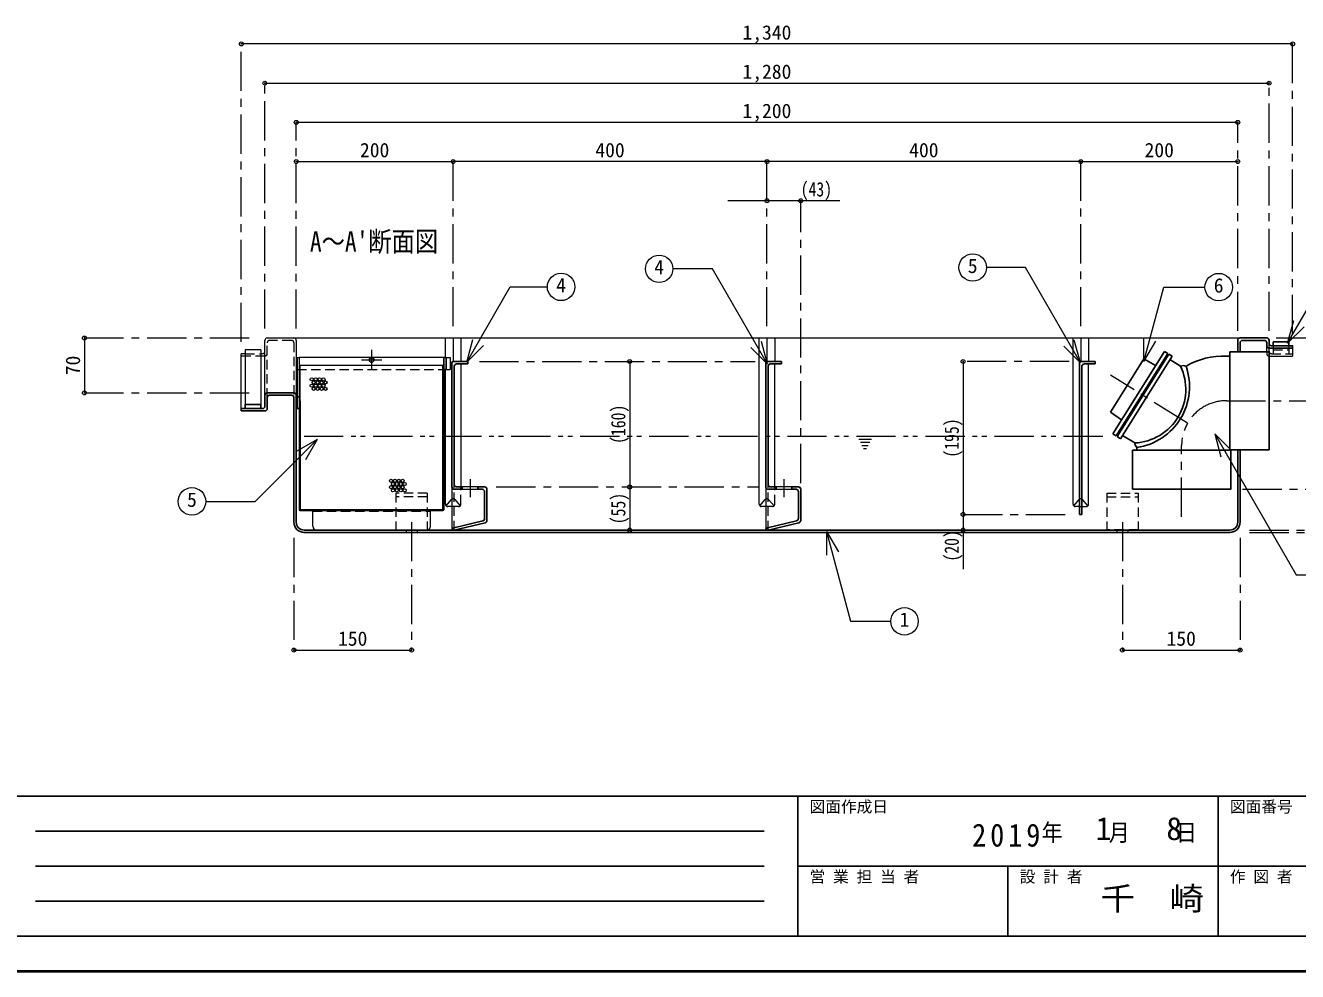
# Model space of a CAD drawing. Units: millimetres at full size, sheet at 1:10; details may follow other scales. Extents: x -2115 to 1935, y -1423 to 1387.
# Drawn here: x -1130 to 491, y -1423 to -217 of the extents above; entities that cross this region are included whole.
import ezdxf
from ezdxf.enums import TextEntityAlignment as Align

# ---------------------------------------------------------------- set-up
doc = ezdxf.new("R2010")
doc.units = ezdxf.units.MM
doc.header["$LTSCALE"] = 10
doc.header["$PDMODE"] = 32
doc.header["$PDSIZE"] = 5
for name, pattern in [('CHAIN1', [8, 5, -1, 1, -1]), ('DASHED1', [1.8, 1.2, -0.6]), ('DOUBLE_CHAIN1', [8.8, 5, -1, 0.6, -0.6, 0.6, -1])]:
    doc.linetypes.add(name, pattern=pattern)
doc.layers.add('0-0____1', color=4, linetype='Continuous', lineweight=9)
doc.styles.add('ＭＳ ゴシック', font='')
doc.styles.get('ＭＳ ゴシック').set_extended_font_data('MS Gothic')

msp = doc.modelspace()

# ---------------------------------------------------------------- linework, layer by layer
at = {"layer": '0-0____1', "linetype": 'CHAIN1'}
for p, q in [((-855.06, -620.24), (-855.06, -240.24)), ((484.94, -610.24), (484.94, -240.24)), ((-825.06, -603.24), (-825.06, -290.24)), ((454.94, -606.24), (454.94, -290.24)), ((-785.06, -603.24), (-785.06, -340.24)), ((414.94, -606.24), (414.94, -340.24)), ((-585.06, -600.24), (-585.06, -390.24)), ((-185.06, -600.24), (-185.06, -390.24)), ((214.94, -600.24), (214.94, -390.24)), ((-142.06, -800.24), (-142.06, -440.24)), ((-1055.06, -615.24), (-837.06, -615.24)), ((463.94, -615.24), (834.94, -615.24)), ((-689.06, -630.24), (-689.06, -656.24)), ((-702.06, -643.24), (-676.06, -643.24)), ((-551.56, -645.24), (-200.06, -645.24)), ((199.94, -645.24), (64.94, -645.24)), ((350.96, -723.95), (252.95, -662.71)), ((-1055.06, -685.24), (-837.06, -685.24)), ((400.44, -695.24), (734.94, -695.24)), ((343.44, -843.24), (343.44, -752.24)), ((-563.56, -795.24), (-563.56, -818.24)), ((-530.06, -805.24), (-195.56, -805.24)), ((-163.56, -795.24), (-163.56, -818.24)), ((420.94, -808.24), (684.94, -808.24)), ((64.94, -840.24), (198.44, -840.24)), ((-638.06, -850.04), (-638.06, -1013.24)), ((267.94, -850.04), (267.94, -1013.24)), ((-788.06, -870.24), (-788.06, -1013.24)), ((417.94, -870.24), (417.94, -1013.24)), ((429.94, -860.24), (784.94, -860.24)), ((429.94, -863.24), (834.94, -863.24))]:
    msp.add_line(p, q, dxfattribs=at)
at = {"layer": '0-0____1'}
for p, q in [((484.94, -240.24), (-855.06, -240.24)), ((-825.06, -290.24), (454.94, -290.24)), ((414.94, -340.24), (-785.06, -340.24)), ((-785.06, -390.24), (-585.06, -390.24)), ((-185.06, -390.24), (-585.06, -390.24)), ((214.94, -390.24), (-185.06, -390.24)), ((214.94, -390.24), (414.94, -390.24)), ((-92.06, -440.24), (-235.06, -440.24)), ((-1055.06, -615.24), (-1055.06, -685.24)), ((-788.06, -615.24), (417.94, -615.24)), ((-594.96, -640.24), (-594.96, -615.24)), ((-585.06, -615.24), (-585.06, -645.24)), ((-575.16, -615.24), (-575.16, -645.24)), ((-194.96, -827.24), (-194.96, -615.24)), ((-185.06, -615.24), (-185.06, -645.24)), ((-175.16, -615.24), (-175.16, -645.24)), ((205.04, -827.24), (205.04, -615.24)), ((214.94, -615.24), (214.94, -645.24)), ((224.84, -615.24), (224.84, -645.24)), ((-830.06, -630.24), (-850.06, -630.24)), ((-850.06, -630.24), (-850.06, -700.24)), ((-830.06, -630.24), (-830.06, -700.24)), ((-855.06, -705.24), (-855.06, -635.24)), ((-850.06, -635.24), (-855.06, -635.24)), ((-828.06, -635.24), (-830.06, -635.24)), ((-597.06, -640.24), (-781.06, -640.24)), ((-575.16, -648.24), (-575.16, -805.24)), ((-360.06, -645.24), (-360.06, -805.24)), ((-175.16, -805.24), (-175.16, -648.24)), ((64.94, -645.24), (64.94, -840.24)), ((224.84, -827.24), (224.84, -648.24)), ((-598.06, -650.24), (-780.06, -650.24)), ((-594.96, -827.24), (-594.96, -655.24)), ((-360.06, -805.24), (-360.06, -860.24)), ((-594.09, -829.36), (-587.19, -821.13)), ((-194.09, -829.36), (-187.19, -821.13)), ((205.91, -829.36), (212.81, -821.13)), ((223.97, -829.36), (217.07, -821.13)), ((-586.56, -830.24), (-591.96, -830.24)), ((-186.56, -830.24), (-191.96, -830.24)), ((64.94, -840.24), (64.94, -910.24)), ((213.44, -830.24), (208.04, -830.24)), ((216.44, -830.24), (221.84, -830.24)), ((-788.06, -1013.24), (-638.06, -1013.24)), ((267.94, -1013.24), (417.94, -1013.24))]:
    msp.add_line(p, q, dxfattribs=at)
at = {"layer": '0-0____1', "color": 7, "lineweight": 18}
for p, q in [((478.58, -622.02), (551.09, -496.44)), ((-254.56, -527.04), (-304.97, -527.04)), ((-184.39, -648.58), (-254.56, -527.04)), ((144.3, -525.4), (94.64, -525.4)), ((214.42, -646.85), (144.3, -525.4)), ((295.46, -645.14), (320.86, -550.35)), ((320.86, -550.35), (373.16, -550.35)), ((478.58, -622.02), (486.35, -593.04)), ((-822.06, -615.24), (-788.06, -615.24)), ((295.46, -645.14), (295.46, -615.14)), ((478.58, -622.02), (499.8, -600.81)), ((-825.06, -688.24), (-825.06, -618.24)), ((-785.06, -618.24), (-785.06, -688.24)), ((-567.69, -646.23), (-559.92, -617.26)), ((-567.69, -646.23), (-546.47, -625.02)), ((-184.39, -648.58), (-205.6, -627.37)), ((-184.39, -648.58), (-192.15, -619.61)), ((214.42, -646.85), (193.21, -625.64)), ((214.42, -646.85), (206.66, -617.87)), ((295.46, -645.14), (310.46, -619.16)), ((451.94, -632.74), (451.94, -625.24)), ((484.94, -628.24), (484.94, -638.24)), ((-784.06, -640.24), (-781.06, -640.24)), ((-784.06, -640.24), (-784.06, -690.24)), ((-781.06, -690.24), (-781.06, -640.24)), ((-594.06, -640.24), (-589.06, -640.24)), ((454.94, -638.24), (484.94, -638.24)), ((-781.06, -650.24), (-780.06, -650.24)), ((-780.06, -695.24), (-780.06, -650.24)), ((-594.06, -655.24), (-589.06, -655.24)), ((-758.3, -744.63), (-837.25, -823.59)), ((-758.3, -744.63), (-784.28, -759.63)), ((-758.3, -744.63), (-773.3, -770.61)), ((385.7, -737.66), (393.47, -766.64)), ((385.7, -737.66), (406.92, -758.88)), ((-586.56, -805.24), (-586.56, -860.24)), ((-553.56, -805.24), (-573.56, -805.24)), ((-573.56, -808.24), (-553.56, -808.24)), ((-186.56, -805.24), (-186.56, -860.24)), ((-153.56, -805.24), (-173.56, -805.24)), ((-173.56, -808.24), (-153.56, -808.24)), ((-900.46, -823.59), (-837.25, -823.59)), ((-764.06, -855.24), (-764.06, -835.24)), ((-614.06, -855.24), (-614.06, -835.24)), ((-109.09, -862.1), (-94.09, -888.08)), ((-109.09, -862.1), (-109.09, -892.1))]:
    msp.add_line(p, q, dxfattribs=at)
at = {"layer": '0-0____1', "color": 5, "lineweight": 25}
for p, q in [((451.94, -615.24), (417.94, -615.24)), ((414.94, -618.24), (414.94, -632.74)), ((417.94, -621.24), (417.94, -632.74)), ((448.94, -618.24), (420.94, -618.24)), ((451.94, -625.24), (451.94, -621.24)), ((454.94, -618.24), (454.94, -622.24)), ((454.94, -628.24), (484.94, -628.24)), ((459.94, -620.24), (459.94, -625.24)), ((-597.06, -640.24), (-594.06, -640.24)), ((-597.06, -834.24), (-597.06, -640.24)), ((-594.06, -640.24), (-594.06, -655.24)), ((-586.56, -805.24), (-586.56, -646.74)), ((-585.06, -645.24), (-566.56, -645.24)), ((-580.56, -648.24), (-566.56, -648.24)), ((-566.56, -645.24), (-566.56, -648.24)), ((-186.56, -646.74), (-186.56, -805.24)), ((-185.06, -645.24), (-166.56, -645.24)), ((-180.56, -648.24), (-166.56, -648.24)), ((-166.56, -645.24), (-166.56, -648.24)), ((213.44, -646.74), (213.44, -840.24)), ((214.94, -645.24), (233.44, -645.24)), ((219.44, -648.24), (233.44, -648.24)), ((233.44, -645.24), (233.44, -648.24)), ((295.35, -642.03), (252.96, -709.88)), ((321.43, -632.38), (255.72, -737.54)), ((325.67, -635.03), (259.96, -740.19)), ((326.94, -635.83), (261.23, -740.99)), ((331.18, -638.48), (265.47, -743.64)), ((295.35, -642.03), (310.3, -650.19)), ((325.67, -635.03), (321.43, -632.38)), ((331.18, -638.48), (326.94, -635.83)), ((342.01, -651.14), (328.53, -642.72)), ((404.94, -638.24), (400.44, -638.24)), ((404.94, -757.74), (404.94, -632.74)), ((404.94, -632.74), (454.94, -632.74)), ((454.94, -757.74), (454.94, -632.74)), ((-598.06, -650.24), (-597.06, -650.24)), ((-598.06, -833.74), (-598.06, -650.24)), ((-597.06, -655.24), (-594.06, -655.24)), ((-583.56, -802.24), (-583.56, -651.24)), ((-183.56, -802.24), (-183.56, -651.24)), ((216.44, -651.24), (216.44, -840.24)), ((-825.06, -702.24), (-825.06, -688.24)), ((-788.06, -685.24), (-822.06, -685.24)), ((-822.06, -705.24), (-822.06, -691.24)), ((-791.06, -688.24), (-819.06, -688.24)), ((-788.06, -691.24), (-788.06, -850.24)), ((-785.06, -688.24), (-785.06, -850.24)), ((-784.06, -690.24), (-784.06, -705.24)), ((-784.06, -690.24), (-781.06, -690.24)), ((-781.06, -834.24), (-781.06, -690.24)), ((-781.06, -695.24), (-780.06, -695.24)), ((-780.06, -833.74), (-780.06, -695.24)), ((-855.06, -705.24), (-855.06, -708.24)), ((-828.06, -705.24), (-855.06, -705.24)), ((-825.06, -708.24), (-855.06, -708.24)), ((-850.06, -700.24), (-850.06, -705.24)), ((-850.06, -700.24), (-830.06, -700.24)), ((-830.06, -700.24), (-830.06, -704.95)), ((-784.06, -705.24), (-781.06, -705.24)), ((266.84, -719.73), (252.96, -709.88)), ((259.96, -740.19), (255.72, -737.54)), ((265.47, -743.64), (261.23, -740.99)), ((283.65, -749.1), (268.12, -739.4)), ((280.94, -808.24), (280.94, -758.24)), ((280.94, -758.24), (405.94, -758.24)), ((286.44, -758.24), (286.44, -754.88)), ((404.94, -757.74), (454.94, -757.74)), ((414.94, -757.74), (414.94, -850.24)), ((417.94, -757.74), (417.94, -850.24)), ((-583.56, -808.24), (-573.56, -808.24)), ((-580.56, -805.24), (-573.56, -805.24)), ((-573.56, -805.24), (-573.56, -808.24)), ((-553.56, -805.24), (-553.56, -808.24)), ((-545.06, -805.24), (-553.56, -805.24)), ((-548.06, -808.24), (-553.56, -808.24)), ((-542.06, -847.88), (-542.06, -808.24)), ((-183.56, -808.24), (-173.56, -808.24)), ((-180.56, -805.24), (-173.56, -805.24)), ((-173.56, -805.24), (-173.56, -808.24)), ((-153.56, -805.24), (-153.56, -808.24)), ((-145.06, -805.24), (-153.56, -805.24)), ((-148.06, -808.24), (-153.56, -808.24)), ((-142.06, -847.88), (-142.06, -808.24)), ((-545.06, -845.51), (-545.06, -811.24)), ((-145.06, -845.51), (-145.06, -811.24)), ((-598.06, -835.24), (-780.06, -835.24)), ((-598.56, -834.24), (-779.56, -834.24)), ((213.44, -840.24), (216.44, -840.24)), ((-547.36, -848.43), (-584.26, -857.32)), ((-544.36, -850.79), (-583.56, -860.24)), ((-147.36, -848.43), (-184.26, -857.32)), ((-144.36, -850.79), (-183.56, -860.24)), ((404.94, -860.24), (-775.06, -860.24)), ((-775.06, -863.24), (404.94, -863.24))]:
    msp.add_line(p, q, dxfattribs=at)
at = {"layer": '0-0____1', "linetype": 'DASHED1'}
for p, q in [((-822.06, -691.24), (-822.06, -621.24)), ((-791.06, -618.24), (-819.06, -618.24)), ((-788.06, -621.24), (-788.06, -691.24)), ((454.94, -632.24), (454.94, -622.24)), ((459.94, -625.24), (459.94, -635.24)), ((459.94, -630.24), (479.94, -630.24)), ((479.94, -625.24), (479.94, -635.24)), ((-825.06, -638.24), (-855.06, -638.24)), ((-850.06, -635.24), (-830.06, -635.24)), ((451.94, -632.74), (451.94, -635.24)), ((457.94, -635.24), (484.94, -635.24)), ((-784.06, -655.24), (-597.06, -655.24)), ((-583.56, -860.24), (-583.56, -802.24)), ((-575.16, -827.24), (-575.16, -805.24)), ((-183.56, -860.24), (-183.56, -802.24)), ((-175.16, -827.24), (-175.16, -805.24)), ((-618.06, -813.24), (-658.06, -813.24)), ((-658.06, -813.24), (-658.06, -863.24)), ((-618.06, -817.74), (-658.06, -817.74)), ((-618.06, -813.24), (-618.06, -863.24)), ((-582.93, -821.13), (-576.03, -829.36)), ((-182.93, -821.13), (-176.03, -829.36)), ((247.94, -813.24), (247.94, -863.24)), ((247.94, -817.74), (287.94, -817.74)), ((-764.06, -836.24), (-614.06, -836.24)), ((-578.16, -830.24), (-586.56, -830.24)), ((-178.16, -830.24), (-186.56, -830.24)), ((213.44, -830.24), (216.44, -830.24)), ((-658.06, -860.04), (-618.06, -860.04)), ((-645.06, -860.04), (-645.06, -863.24)), ((-631.06, -860.04), (-631.06, -863.24)), ((287.94, -860.04), (247.94, -860.04)), ((260.94, -860.04), (260.94, -863.24)), ((274.94, -860.04), (274.94, -863.24))]:
    msp.add_line(p, q, dxfattribs=at)
at = {"layer": '0-0____1', "linetype": 'DOUBLE_CHAIN1'}
for p, q in [((-775.06, -740.24), (245.94, -740.24)), ((-68.06, -744.24), (-52.06, -744.24)), ((-66.06, -748.24), (-54.06, -748.24)), ((-64.06, -752.24), (-56.06, -752.24)), ((-62.06, -756.24), (-58.06, -756.24))]:
    msp.add_line(p, q, dxfattribs=at)
at = {"layer": '0-0____1', "color": 6, "lineweight": 25}
for p, q in [((-2070.06, -1199.67), (1889.94, -1199.67)), ((-145.77, -1378.24), (-145.77, -1199.67)), ((389.94, -1199.67), (389.94, -1378.24)), ((-1117.2, -1244.31), (-188.63, -1244.31)), ((-188.63, -1288.95), (-1117.2, -1288.95)), ((1889.94, -1288.95), (-145.77, -1288.95)), ((122.08, -1378.24), (122.08, -1288.95)), ((-188.63, -1333.6), (-1117.2, -1333.6)), ((1889.94, -1378.24), (-2070.06, -1378.24))]:
    msp.add_line(p, q, dxfattribs=at)
at = {"layer": '0-0____1', "color": 1, "lineweight": 40}
msp.add_line((1934.94, -1423.24), (-2115.06, -1423.24), dxfattribs=at)
at = {"layer": '0-0____1', "color": 7, "lineweight": 18}
for points in [[(-567.69, -646.23), (-512.19, -550.11), (-465, -550.11)], [(-589.06, -640.24), (-589.06, -641.38), (-589.06, -655.24)], [(385.7, -737.66), (489.41, -917.29), (540.1, -917.29)], [(-109.09, -862.1), (-78.42, -976.58), (-27.32, -976.58)]]:
    msp.add_lwpolyline(points, dxfattribs=at)
at = {"layer": '0-0____1', "color": 5, "lineweight": 25}
for points in [[(457.94, -625.24), (484.94, -625.24), (484.94, -628.24)], [(459.94, -620.24), (479.94, -620.24), (479.94, -625.24)], [(280.94, -808.24), (405.94, -808.24), (405.94, -758.24)]]:
    msp.add_lwpolyline(points, dxfattribs=at)
at = {"layer": '0-0____1', "linetype": 'DASHED1'}
msp.add_lwpolyline([(247.94, -813.24), (287.94, -813.24), (287.94, -863.24)], dxfattribs=at)
at = {"layer": '0-0____1', "color": 7, "lineweight": 18}
for centre in [(-322.47, -527.04), (77.14, -525.4), (-447.5, -550.11), (390.66, -550.35), (-917.96, -823.59), (-9.82, -976.58)]:
    msp.add_circle(centre, 17.5, dxfattribs=at)
at = {"layer": '0-0____1', "color": 5, "lineweight": 25}
msp.add_circle((-689.06, -643.24), 3, dxfattribs=at)
at = {"layer": '0-0____1'}
for centre in [(-765.27, -668.01), (-765.27, -676.01), (-762.77, -672.01), (-762.77, -680.01), (-760.27, -668.01), (-760.27, -676.01), (-757.77, -672.01), (-757.77, -680.01), (-755.27, -668.01), (-755.27, -676.01), (-752.77, -672.01), (-752.77, -680.01), (-750.27, -668.01), (-750.27, -676.01), (-747.77, -672.01), (-747.77, -680.01), (-664.31, -797.48), (-664.31, -805.48), (-661.81, -801.48), (-661.81, -809.48), (-659.31, -797.48), (-659.31, -805.48), (-656.81, -801.48), (-656.81, -809.48), (-654.31, -797.48), (-654.31, -805.48), (-651.81, -801.48), (-651.81, -809.48), (-649.31, -797.48), (-649.31, -805.48), (-646.81, -801.48), (-646.81, -809.48)]:
    msp.add_circle(centre, 2, dxfattribs=at)
at = {"layer": '0-0____1', "color": 7, "lineweight": 18}
for centre, radius, start, end in [((-822.06, -618.24), 3, 90, 180), ((-788.06, -618.24), 3, 0, 90), ((-759.06, -855.24), 5, 180, 270), ((-619.06, -855.24), 5, 270, 0)]:
    msp.add_arc(centre, radius, start, end, dxfattribs=at)
at = {"layer": '0-0____1', "color": 5, "lineweight": 25}
for centre, radius, start, end in [((417.94, -618.24), 3, 90, 180), ((451.94, -618.24), 3, 0, 90), ((420.94, -621.24), 3, 90, 180), ((448.94, -621.24), 3, 0, 90), ((454.94, -625.24), 3, 180, 270), ((457.94, -622.24), 3, 180, 270), ((-585.06, -646.74), 1.5, 90, 180), ((-580.56, -651.24), 3, 90, 180), ((-185.06, -646.74), 1.5, 90, 180), ((-180.56, -651.24), 3, 90, 180), ((214.94, -646.74), 1.5, 90, 180), ((219.44, -651.24), 3, 90, 180), ((397.02, -733.45), 95.27, 87.94312, 120.25698), ((280.34, -680.76), 68.42, 272.7696, 25.65531), ((274.95, -677.21), 78.52, 278.41728, 19.38), ((345.49, -660.61), 10.09, 69.59023, 110.18539), ((-822.06, -688.24), 3, 90, 180), ((-819.06, -691.24), 3, 90, 180), ((-791.06, -691.24), 3, 0, 90), ((-788.06, -688.24), 3, 0, 90), ((-828.06, -702.24), 3, 270, 0), ((-825.06, -705.24), 3, 270, 0), ((293.66, -747.83), 10.09, 187.21417, 224.31804), ((-583.56, -805.24), 3, 180, 270), ((-580.56, -802.24), 3, 180, 270), ((-548.06, -811.24), 3, 0, 90), ((-545.06, -808.24), 3, 0, 90), ((-183.56, -805.24), 3, 180, 270), ((-180.56, -802.24), 3, 180, 270), ((-148.06, -811.24), 3, 0, 90), ((-145.06, -808.24), 3, 0, 90), ((-780.06, -834.24), 1, 180, 270), ((-779.56, -833.74), 0.5, 180, 270), ((-598.56, -833.74), 0.5, 270, 0), ((-598.06, -834.24), 1, 270, 0), ((-775.06, -850.24), 13, 180, 270), ((-775.06, -850.24), 10, 180, 270), ((-583.56, -860.24), 3, 103.54794, 180), ((-548.06, -845.51), 3, 283.54794, 0), ((-545.06, -847.88), 3, 283.54794, 0), ((-183.56, -860.24), 3, 103.54794, 180), ((-148.06, -845.51), 3, 283.54794, 0), ((-145.06, -847.88), 3, 283.54794, 0), ((404.94, -850.24), 10, 270, 0), ((404.94, -850.24), 13, 270, 0)]:
    msp.add_arc(centre, radius, start, end, dxfattribs=at)
at = {"layer": '0-0____1'}
for centre, start, end in [((-828.06, -632.24), 270, 0), ((-585.06, -823.24), 120, 135.27973), ((-185.06, -823.24), 120, 135.27973), ((214.94, -823.24), 120, 135.27973), ((214.94, -823.24), 44.72027, 60), ((-591.96, -827.24), 180, 270), ((-191.96, -827.24), 180, 270), ((208.04, -827.24), 180, 270), ((221.84, -827.24), 270, 0)]:
    msp.add_arc(centre, 3, start, end, dxfattribs=at)
at = {"layer": '0-0____1', "linetype": 'DASHED1'}
for centre, start, end in [((-819.06, -621.24), 90, 180), ((-791.06, -621.24), 0, 90), ((457.94, -632.24), 180, 270), ((-825.06, -635.24), 270, 0), ((454.94, -635.24), 180, 270), ((-585.06, -823.24), 44.72027, 120), ((-185.06, -823.24), 44.72027, 120), ((214.94, -823.24), 60, 120), ((-578.16, -827.24), 270, 0), ((-178.16, -827.24), 270, 0)]:
    msp.add_arc(centre, 3, start, end, dxfattribs=at)
at = {"layer": '0-0____1', "linetype": 'CHAIN1'}
msp.add_arc((400.44, -752.24), 57, 90, 180, dxfattribs=at)
at = {"layer": '0-0____1', "color": 1}
for p in [(-855.06, -240.24), (484.94, -240.24), (-825.06, -290.24), (454.94, -290.24), (-785.06, -340.24), (414.94, -340.24), (-785.06, -390.24), (-585.06, -390.24), (-185.06, -390.24), (214.94, -390.24), (414.94, -390.24), (-185.06, -440.24), (-142.06, -440.24), (-1055.06, -615.24), (-360.06, -645.24), (64.94, -645.24), (-1055.06, -685.24), (-360.06, -805.24), (64.94, -840.24), (-360.06, -860.24), (64.94, -860.24), (-788.06, -1013.24), (-638.06, -1013.24), (267.94, -1013.24), (417.94, -1013.24)]:
    msp.add_point(p, dxfattribs=at)

# ---------------------------------------------------------------- texts
at = {"layer": '0-0____1', "color": 7, "style": 'ＭＳ ゴシック'}
for s, height, p in [('1,340', 18.33, (-216.31, -240.24)), ('1,280', 18.33, (-216.31, -290.24)), ('1,200', 18.33, (-216.31, -340.24)), ('200', 18.33, (-703.81, -390.24)), ('400', 18.33, (-403.81, -390.24)), ('400', 18.33, (-3.81, -390.24)), ('200', 18.33, (296.19, -390.24)), ('4', 18.33, (-328.72, -539.54)), ('5', 18.33, (70.89, -537.9)), ('4', 18.33, (-453.75, -562.61)), ('6', 18.33, (384.41, -562.85)), ('5', 18.33, (-924.21, -836.09)), ('1', 18.33, (-16.07, -989.08)), ('150', 18.33, (-731.81, -1013.24)), ('150', 18.33, (324.19, -1013.24)), ('図面作成日', 14.66, (-130.77, -1224.67)), ('図面番号', 14.66, (404.94, -1224.67)), ('1', 29.33, (233.94, -1264.31)), ('8', 29.33, (323.94, -1264.31)), ('営 業 担 当 者', 14.66, (-130.77, -1313.95)), ('設 計 者', 14.66, (137.08, -1313.95)), ('作 図 者', 14.66, (404.94, -1313.95))]:
    msp.add_text(s, height=height, dxfattribs=at).set_placement(p, align=Align.BOTTOM_LEFT)
for s, height, width, p in [('(43)', 18.33, 0.8, (-142.06, -440.24)), ("A～A'断面図", 25.66, 0.85, (-767.56, -512.74)), ('千\u3000崎', 29.33, 1.1, (239.94, -1353.6))]:
    msp.add_text(s, height=height, dxfattribs=dict(at, width=width)).set_placement(p, align=Align.BOTTOM_LEFT)
msp.add_text('70', height=18.33, rotation=90, dxfattribs=at).set_placement((-1055.06, -662.74), align=Align.BOTTOM_LEFT)
at = {"layer": '0-0____1', "color": 7, "style": 'ＭＳ ゴシック', "width": 0.8}
for s, p in [('(160)', (-360.06, -750.24)), ('(195)', (64.94, -767.74)), ('(55)', (-360.06, -852.74)), ('(20)', (64.94, -900.24))]:
    msp.add_text(s, height=18.33, rotation=90, dxfattribs=at).set_placement(p, align=Align.BOTTOM_LEFT)
at = {"layer": '0-0____1', "color": 7, "attachment_point": 7, "style": 'ＭＳ ゴシック'}
for s, insert, char_height in [('\\T1.27;\\W0.9;年\\~\\~\\~月\\~\\~\\~日', (164.94, -1259.31), 21.99), ('\\T1.28;\\W0.9;2019', (76.44, -1264.31), 29.33)]:
    msp.add_mtext(s, dxfattribs=dict(at, insert=insert, char_height=char_height))

doc.saveas('drawing.dxf')
